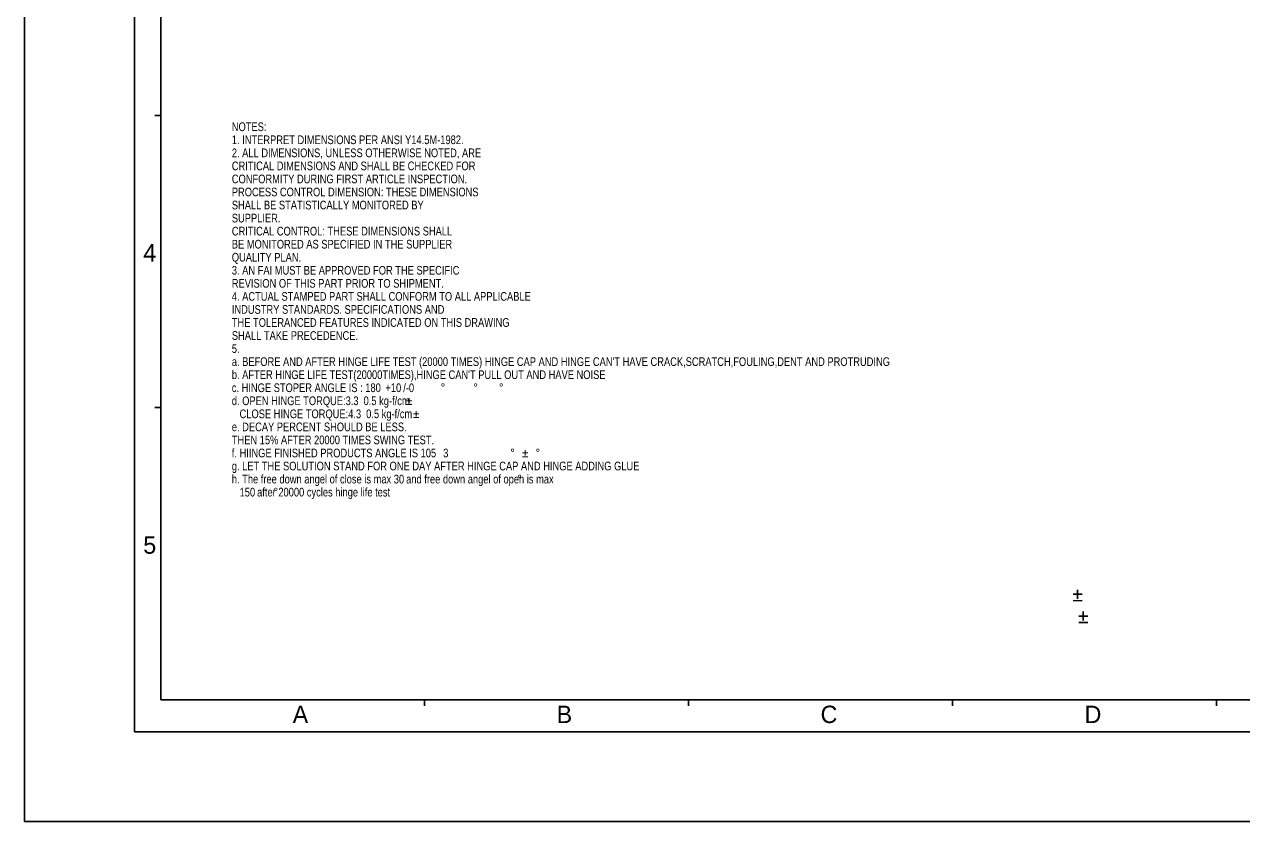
# Model space of a CAD drawing. Header units: millimetres. Extents: x 0 to 420, y 0 to 297.
# Drawn here: x 0 to 210, y 0 to 137.5 of the extents above; entities that cross this region are included whole.
import ezdxf

# ---------------------------------------------------------------- set-up
doc = ezdxf.new("R2010")
doc.units = ezdxf.units.MM
doc.header["$LTSCALE"] = 23.1
doc.layers.get('0').update_dxf_attribs({"linetype": 'CONTINUOUS'})
doc.layers.add('DETAIL', color=7, linetype='CONTINUOUS')
doc.styles.get("Standard").update_dxf_attribs({"font": 'txt', "width": 0.8})
doc.styles.add('TEXTSTYLE_2', font='txt')

msp = doc.modelspace()

# ---------------------------------------------------------------- linework, layer by layer
at = {"color": 7, "linetype": 'CONTINUOUS'}
for p, q in [((0, 0), (0, 297)), ((19, 15.5), (19, 281.5)), ((23.5, 276), (23.5, 21)), ((23.5, 121.8), (22.5, 121.8)), ((23.5, 71.4), (22.5, 71.4)), ((396, 21), (23.5, 21)), ((69, 21), (69, 20)), ((114.5, 21), (114.5, 20)), ((160, 21), (160, 20)), ((205.5, 21), (205.5, 20)), ((401, 15.5), (19, 15.5)), ((0, 0), (420, 0))]:
    msp.add_line(p, q, dxfattribs=at)
for points in [[(181.68, 40.03), (181.39, 39.35), (181.39, 40.03)], [(181.39, 39.35), (181.68, 40.03), (181.68, 39.35)], [(181.68, 39.35), (182.36, 39.35), (180.74, 39.06)], [(181.39, 39.35), (181.68, 39.35), (180.74, 39.06)], [(181.39, 39.35), (180.74, 39.06), (180.74, 39.35)], [(181.39, 39.06), (180.74, 39.06), (182.36, 39.35)], [(182.36, 38.24), (180.74, 37.97), (180.74, 38.24)], [(180.74, 37.97), (182.36, 38.24), (182.36, 37.97)], [(181.68, 39.06), (181.39, 39.06), (182.36, 39.35)], [(181.68, 39.06), (181.39, 38.41), (181.39, 39.06)], [(181.39, 38.41), (181.68, 39.06), (181.68, 38.41)], [(181.68, 39.06), (182.36, 39.35), (182.36, 39.06)], [(182.68, 36.28), (182.39, 35.6), (182.39, 36.28)], [(182.39, 35.6), (182.68, 36.28), (182.68, 35.6)], [(182.68, 35.6), (183.36, 35.6), (181.74, 35.31)], [(182.39, 35.6), (182.68, 35.6), (181.74, 35.31)], [(182.39, 35.6), (181.74, 35.31), (181.74, 35.6)], [(182.39, 35.31), (181.74, 35.31), (183.36, 35.6)], [(183.36, 34.49), (181.74, 34.22), (181.74, 34.49)], [(181.74, 34.22), (183.36, 34.49), (183.36, 34.22)], [(182.68, 35.31), (182.39, 35.31), (183.36, 35.6)], [(182.68, 35.31), (182.39, 34.66), (182.39, 35.31)], [(182.39, 34.66), (182.68, 35.31), (182.68, 34.66)], [(182.68, 35.31), (183.36, 35.6), (183.36, 35.31)]]:
    msp.add_solid(points, dxfattribs=at)
at = {"layer": 'DETAIL', "color": 7, "linetype": 'CONTINUOUS'}
for points in [[(72, 75.35), (71.88, 75.31), (71.89, 75.39)], [(71.88, 75.31), (72, 75.35), (71.99, 75.31)], [(71.99, 75.31), (71.89, 75.23), (71.88, 75.31)], [(72.07, 75.45), (72.04, 75.43), (71.89, 75.39)], [(72.07, 75.45), (71.89, 75.39), (71.92, 75.45)], [(72.04, 75.43), (72.01, 75.4), (71.89, 75.39)], [(71.89, 75.39), (72.01, 75.4), (72, 75.35)], [(71.99, 75.31), (72, 75.27), (71.89, 75.23)], [(71.89, 75.23), (72, 75.27), (72.01, 75.22)], [(72.01, 75.22), (71.92, 75.17), (71.89, 75.23)], [(72.16, 75.49), (71.92, 75.45), (71.96, 75.51)], [(72.16, 75.49), (72.12, 75.47), (71.92, 75.45)], [(71.92, 75.45), (72.12, 75.47), (72.07, 75.45)], [(72.01, 75.22), (72.04, 75.19), (71.92, 75.17)], [(71.92, 75.17), (72.04, 75.19), (72.07, 75.17)], [(72.07, 75.17), (71.96, 75.11), (71.92, 75.17)], [(72.3, 75.55), (71.96, 75.51), (72.02, 75.55)], [(71.96, 75.51), (72.3, 75.55), (72.36, 75.51)], [(71.96, 75.51), (72.36, 75.51), (72.16, 75.49)], [(72.07, 75.17), (72.12, 75.15), (71.96, 75.11)], [(71.96, 75.11), (72.2, 75.15), (72.4, 75.17)], [(71.96, 75.11), (72.4, 75.17), (72.36, 75.11)], [(72.16, 75.15), (72.2, 75.15), (71.96, 75.11)], [(72.12, 75.15), (72.16, 75.15), (71.96, 75.11)], [(72.36, 75.11), (72.02, 75.07), (71.96, 75.11)], [(72.23, 75.58), (72.02, 75.55), (72.08, 75.58)], [(72.02, 75.55), (72.23, 75.58), (72.3, 75.55)], [(72.02, 75.07), (72.36, 75.11), (72.29, 75.07)], [(72.29, 75.07), (72.08, 75.04), (72.02, 75.07)], [(72.08, 75.58), (72.16, 75.59), (72.23, 75.58)], [(72.16, 75.04), (72.08, 75.04), (72.29, 75.07)], [(72.2, 75.47), (72.16, 75.49), (72.36, 75.51)], [(72.16, 75.04), (72.29, 75.07), (72.23, 75.04)], [(72.24, 75.45), (72.2, 75.47), (72.36, 75.51)], [(72.4, 75.17), (72.2, 75.15), (72.24, 75.17)], [(72.24, 75.45), (72.36, 75.51), (72.4, 75.45)], [(72.4, 75.45), (72.28, 75.43), (72.24, 75.45)], [(72.24, 75.17), (72.28, 75.19), (72.42, 75.23)], [(72.24, 75.17), (72.42, 75.23), (72.4, 75.17)], [(72.3, 75.4), (72.28, 75.43), (72.4, 75.45)], [(72.28, 75.19), (72.3, 75.22), (72.42, 75.23)], [(72.3, 75.4), (72.4, 75.45), (72.42, 75.39)], [(72.42, 75.39), (72.32, 75.35), (72.3, 75.4)], [(72.42, 75.23), (72.3, 75.22), (72.32, 75.27)], [(72.32, 75.31), (72.32, 75.35), (72.42, 75.39)], [(72.32, 75.31), (72.42, 75.39), (72.43, 75.31)], [(72.43, 75.31), (72.32, 75.27), (72.32, 75.31)], [(72.32, 75.27), (72.43, 75.31), (72.42, 75.23)], [(77.62, 75.35), (77.5, 75.31), (77.51, 75.39)], [(77.5, 75.31), (77.62, 75.35), (77.61, 75.31)], [(77.61, 75.31), (77.51, 75.23), (77.5, 75.31)], [(77.7, 75.45), (77.66, 75.43), (77.51, 75.39)], [(77.7, 75.45), (77.51, 75.39), (77.54, 75.45)], [(77.66, 75.43), (77.63, 75.4), (77.51, 75.39)], [(77.51, 75.39), (77.63, 75.4), (77.62, 75.35)], [(77.61, 75.31), (77.62, 75.27), (77.51, 75.23)], [(77.51, 75.23), (77.62, 75.27), (77.63, 75.22)], [(77.63, 75.22), (77.54, 75.17), (77.51, 75.23)], [(77.78, 75.49), (77.54, 75.45), (77.59, 75.51)], [(77.78, 75.49), (77.74, 75.47), (77.54, 75.45)], [(77.54, 75.45), (77.74, 75.47), (77.7, 75.45)], [(77.63, 75.22), (77.66, 75.19), (77.54, 75.17)], [(77.54, 75.17), (77.66, 75.19), (77.7, 75.17)], [(77.7, 75.17), (77.59, 75.11), (77.54, 75.17)], [(77.93, 75.55), (77.59, 75.51), (77.64, 75.55)], [(77.59, 75.51), (77.93, 75.55), (77.98, 75.51)], [(77.59, 75.51), (77.98, 75.51), (77.78, 75.49)], [(77.7, 75.17), (77.74, 75.15), (77.59, 75.11)], [(77.59, 75.11), (77.83, 75.15), (78.03, 75.17)], [(77.59, 75.11), (78.03, 75.17), (77.98, 75.11)], [(77.78, 75.15), (77.83, 75.15), (77.59, 75.11)], [(77.74, 75.15), (77.78, 75.15), (77.59, 75.11)], [(77.98, 75.11), (77.64, 75.07), (77.59, 75.11)], [(77.85, 75.58), (77.64, 75.55), (77.71, 75.58)], [(77.64, 75.55), (77.85, 75.58), (77.93, 75.55)], [(77.64, 75.07), (77.98, 75.11), (77.92, 75.07)], [(77.92, 75.07), (77.71, 75.04), (77.64, 75.07)], [(77.71, 75.58), (77.78, 75.59), (77.85, 75.58)], [(77.78, 75.04), (77.71, 75.04), (77.92, 75.07)], [(77.83, 75.47), (77.78, 75.49), (77.98, 75.51)], [(77.78, 75.04), (77.92, 75.07), (77.85, 75.04)], [(77.86, 75.45), (77.83, 75.47), (77.98, 75.51)], [(78.03, 75.17), (77.83, 75.15), (77.86, 75.17)], [(77.86, 75.45), (77.98, 75.51), (78.03, 75.45)], [(78.03, 75.45), (77.91, 75.43), (77.86, 75.45)], [(77.86, 75.17), (77.91, 75.19), (78.05, 75.23)], [(77.86, 75.17), (78.05, 75.23), (78.03, 75.17)], [(77.93, 75.4), (77.91, 75.43), (78.03, 75.45)], [(77.91, 75.19), (77.93, 75.22), (78.05, 75.23)], [(77.93, 75.4), (78.03, 75.45), (78.05, 75.39)], [(78.05, 75.39), (77.95, 75.35), (77.93, 75.4)], [(78.05, 75.23), (77.93, 75.22), (77.95, 75.27)], [(77.95, 75.31), (77.95, 75.35), (78.05, 75.39)], [(77.95, 75.31), (78.05, 75.39), (78.06, 75.31)], [(78.06, 75.31), (77.95, 75.27), (77.95, 75.31)], [(77.95, 75.27), (78.06, 75.31), (78.05, 75.23)], [(82.04, 75.35), (81.92, 75.31), (81.94, 75.39)], [(81.92, 75.31), (82.04, 75.35), (82.03, 75.31)], [(82.03, 75.31), (81.94, 75.23), (81.92, 75.31)], [(82.12, 75.45), (82.09, 75.43), (81.94, 75.39)], [(82.12, 75.45), (81.94, 75.39), (81.97, 75.45)], [(82.09, 75.43), (82.06, 75.4), (81.94, 75.39)], [(81.94, 75.39), (82.06, 75.4), (82.04, 75.35)], [(82.03, 75.31), (82.04, 75.27), (81.94, 75.23)], [(81.94, 75.23), (82.04, 75.27), (82.06, 75.22)], [(82.06, 75.22), (81.97, 75.17), (81.94, 75.23)], [(82.21, 75.49), (81.97, 75.45), (82.01, 75.51)], [(82.21, 75.49), (82.17, 75.47), (81.97, 75.45)], [(81.97, 75.45), (82.17, 75.47), (82.12, 75.45)], [(82.06, 75.22), (82.09, 75.19), (81.97, 75.17)], [(81.97, 75.17), (82.09, 75.19), (82.12, 75.17)], [(82.12, 75.17), (82.01, 75.11), (81.97, 75.17)], [(82.35, 75.55), (82.01, 75.51), (82.07, 75.55)], [(82.01, 75.51), (82.35, 75.55), (82.41, 75.51)], [(82.01, 75.51), (82.41, 75.51), (82.21, 75.49)], [(82.12, 75.17), (82.17, 75.15), (82.01, 75.11)], [(82.01, 75.11), (82.25, 75.15), (82.45, 75.17)], [(82.01, 75.11), (82.45, 75.17), (82.41, 75.11)], [(82.21, 75.15), (82.25, 75.15), (82.01, 75.11)], [(82.17, 75.15), (82.21, 75.15), (82.01, 75.11)], [(82.41, 75.11), (82.07, 75.07), (82.01, 75.11)], [(82.27, 75.58), (82.07, 75.55), (82.13, 75.58)], [(82.07, 75.55), (82.27, 75.58), (82.35, 75.55)], [(82.07, 75.07), (82.41, 75.11), (82.34, 75.07)], [(82.34, 75.07), (82.13, 75.04), (82.07, 75.07)], [(82.13, 75.58), (82.21, 75.59), (82.27, 75.58)], [(82.21, 75.04), (82.13, 75.04), (82.34, 75.07)], [(82.25, 75.47), (82.21, 75.49), (82.41, 75.51)], [(82.21, 75.04), (82.34, 75.07), (82.27, 75.04)], [(82.29, 75.45), (82.25, 75.47), (82.41, 75.51)], [(82.45, 75.17), (82.25, 75.15), (82.29, 75.17)], [(82.29, 75.45), (82.41, 75.51), (82.45, 75.45)], [(82.45, 75.45), (82.33, 75.43), (82.29, 75.45)], [(82.29, 75.17), (82.33, 75.19), (82.47, 75.23)], [(82.29, 75.17), (82.47, 75.23), (82.45, 75.17)], [(82.35, 75.4), (82.33, 75.43), (82.45, 75.45)], [(82.33, 75.19), (82.35, 75.22), (82.47, 75.23)], [(82.35, 75.4), (82.45, 75.45), (82.47, 75.39)], [(82.47, 75.39), (82.37, 75.35), (82.35, 75.4)], [(82.47, 75.23), (82.35, 75.22), (82.37, 75.27)], [(82.37, 75.31), (82.37, 75.35), (82.47, 75.39)], [(82.37, 75.31), (82.47, 75.39), (82.48, 75.31)], [(82.48, 75.31), (82.37, 75.27), (82.37, 75.31)], [(82.37, 75.27), (82.48, 75.31), (82.47, 75.23)], [(66.4, 72.68), (66.81, 72.68), (65.83, 72.5)], [(66.23, 72.68), (66.4, 72.68), (65.83, 72.5)], [(66.23, 72.68), (65.83, 72.5), (65.83, 72.68)], [(66.23, 72.5), (65.83, 72.5), (66.81, 72.68)], [(66.81, 72.01), (65.83, 71.84), (65.83, 72.01)], [(65.83, 71.84), (66.81, 72.01), (66.81, 71.84)], [(66.4, 73.08), (66.23, 72.68), (66.23, 73.08)], [(66.23, 72.68), (66.4, 73.08), (66.4, 72.68)], [(66.4, 72.5), (66.23, 72.5), (66.81, 72.68)], [(66.4, 72.5), (66.23, 72.11), (66.23, 72.5)], [(66.23, 72.11), (66.4, 72.5), (66.4, 72.11)], [(66.4, 72.5), (66.81, 72.68), (66.81, 72.5)], [(67.6, 70.43), (68.01, 70.43), (67.03, 70.25)], [(67.43, 70.43), (67.6, 70.43), (67.03, 70.25)], [(67.43, 70.43), (67.03, 70.25), (67.03, 70.43)], [(67.43, 70.25), (67.03, 70.25), (68.01, 70.43)], [(68.01, 69.76), (67.03, 69.59), (67.03, 69.76)], [(67.03, 69.59), (68.01, 69.76), (68.01, 69.59)], [(67.6, 70.83), (67.43, 70.43), (67.43, 70.83)], [(67.43, 70.43), (67.6, 70.83), (67.6, 70.43)], [(67.6, 70.25), (67.43, 70.25), (68.01, 70.43)], [(67.6, 70.25), (67.43, 69.86), (67.43, 70.25)], [(67.43, 69.86), (67.6, 70.25), (67.6, 69.86)], [(67.6, 70.25), (68.01, 70.43), (68.01, 70.25)], [(84, 64.1), (83.88, 64.06), (83.89, 64.14)], [(83.88, 64.06), (84, 64.1), (83.99, 64.06)], [(83.99, 64.06), (83.89, 63.98), (83.88, 64.06)], [(84.07, 64.2), (84.04, 64.18), (83.89, 64.14)], [(84.07, 64.2), (83.89, 64.14), (83.92, 64.2)], [(84.04, 64.18), (84.01, 64.15), (83.89, 64.14)], [(83.89, 64.14), (84.01, 64.15), (84, 64.1)], [(83.99, 64.06), (84, 64.02), (83.89, 63.98)], [(83.89, 63.98), (84, 64.02), (84.01, 63.97)], [(84.01, 63.97), (83.92, 63.92), (83.89, 63.98)], [(84.16, 64.24), (83.92, 64.2), (83.96, 64.26)], [(84.16, 64.24), (84.12, 64.22), (83.92, 64.2)], [(83.92, 64.2), (84.12, 64.22), (84.07, 64.2)], [(84.01, 63.97), (84.04, 63.94), (83.92, 63.92)], [(83.92, 63.92), (84.04, 63.94), (84.07, 63.92)], [(84.07, 63.92), (83.96, 63.86), (83.92, 63.92)], [(84.3, 64.3), (83.96, 64.26), (84.02, 64.3)], [(83.96, 64.26), (84.3, 64.3), (84.36, 64.26)], [(83.96, 64.26), (84.36, 64.26), (84.16, 64.24)], [(84.07, 63.92), (84.12, 63.9), (83.96, 63.86)], [(83.96, 63.86), (84.2, 63.9), (84.4, 63.92)], [(83.96, 63.86), (84.4, 63.92), (84.36, 63.86)], [(84.16, 63.9), (84.2, 63.9), (83.96, 63.86)], [(84.12, 63.9), (84.16, 63.9), (83.96, 63.86)], [(84.36, 63.86), (84.02, 63.82), (83.96, 63.86)], [(84.23, 64.33), (84.02, 64.3), (84.08, 64.33)], [(84.02, 64.3), (84.23, 64.33), (84.3, 64.3)], [(84.02, 63.82), (84.36, 63.86), (84.29, 63.82)], [(84.29, 63.82), (84.08, 63.79), (84.02, 63.82)], [(84.08, 64.33), (84.16, 64.34), (84.23, 64.33)], [(84.16, 63.79), (84.08, 63.79), (84.29, 63.82)], [(84.2, 64.22), (84.16, 64.24), (84.36, 64.26)], [(84.16, 63.79), (84.29, 63.82), (84.23, 63.79)], [(84.24, 64.2), (84.2, 64.22), (84.36, 64.26)], [(84.4, 63.92), (84.2, 63.9), (84.24, 63.92)], [(84.24, 64.2), (84.36, 64.26), (84.4, 64.2)], [(84.4, 64.2), (84.28, 64.18), (84.24, 64.2)], [(84.24, 63.92), (84.28, 63.94), (84.42, 63.98)], [(84.24, 63.92), (84.42, 63.98), (84.4, 63.92)], [(84.3, 64.15), (84.28, 64.18), (84.4, 64.2)], [(84.28, 63.94), (84.3, 63.97), (84.42, 63.98)], [(84.3, 64.15), (84.4, 64.2), (84.42, 64.14)], [(84.42, 64.14), (84.32, 64.1), (84.3, 64.15)], [(84.42, 63.98), (84.3, 63.97), (84.32, 64.02)], [(84.32, 64.06), (84.32, 64.1), (84.42, 64.14)], [(84.32, 64.06), (84.42, 64.14), (84.43, 64.06)], [(84.43, 64.06), (84.32, 64.02), (84.32, 64.06)], [(84.32, 64.02), (84.43, 64.06), (84.42, 63.98)], [(86.43, 63.68), (86.83, 63.68), (85.86, 63.5)], [(86.25, 63.68), (86.43, 63.68), (85.86, 63.5)], [(86.25, 63.68), (85.86, 63.5), (85.86, 63.68)], [(86.25, 63.5), (85.86, 63.5), (86.83, 63.68)], [(86.83, 63.01), (85.86, 62.84), (85.86, 63.01)], [(85.86, 62.84), (86.83, 63.01), (86.83, 62.84)], [(86.43, 64.08), (86.25, 63.68), (86.25, 64.08)], [(86.25, 63.68), (86.43, 64.08), (86.43, 63.68)], [(86.43, 63.5), (86.25, 63.5), (86.83, 63.68)], [(86.43, 63.5), (86.25, 63.11), (86.25, 63.5)], [(86.25, 63.11), (86.43, 63.5), (86.43, 63.11)], [(86.43, 63.5), (86.83, 63.68), (86.83, 63.5)], [(88.35, 64.1), (88.23, 64.06), (88.24, 64.14)], [(88.23, 64.06), (88.35, 64.1), (88.34, 64.06)], [(88.34, 64.06), (88.24, 63.98), (88.23, 64.06)], [(88.43, 64.2), (88.4, 64.18), (88.24, 64.14)], [(88.43, 64.2), (88.24, 64.14), (88.28, 64.2)], [(88.4, 64.18), (88.36, 64.15), (88.24, 64.14)], [(88.24, 64.14), (88.36, 64.15), (88.35, 64.1)], [(88.34, 64.06), (88.35, 64.02), (88.24, 63.98)], [(88.24, 63.98), (88.35, 64.02), (88.36, 63.97)], [(88.36, 63.97), (88.28, 63.92), (88.24, 63.98)], [(88.52, 64.24), (88.28, 64.2), (88.32, 64.26)], [(88.52, 64.24), (88.47, 64.22), (88.28, 64.2)], [(88.28, 64.2), (88.47, 64.22), (88.43, 64.2)], [(88.36, 63.97), (88.4, 63.94), (88.28, 63.92)], [(88.28, 63.92), (88.4, 63.94), (88.43, 63.92)], [(88.43, 63.92), (88.32, 63.86), (88.28, 63.92)], [(88.66, 64.3), (88.32, 64.26), (88.37, 64.3)], [(88.32, 64.26), (88.66, 64.3), (88.71, 64.26)], [(88.32, 64.26), (88.71, 64.26), (88.52, 64.24)], [(88.43, 63.92), (88.47, 63.9), (88.32, 63.86)], [(88.32, 63.86), (88.56, 63.9), (88.76, 63.92)], [(88.32, 63.86), (88.76, 63.92), (88.71, 63.86)], [(88.52, 63.9), (88.56, 63.9), (88.32, 63.86)], [(88.47, 63.9), (88.52, 63.9), (88.32, 63.86)], [(88.71, 63.86), (88.37, 63.82), (88.32, 63.86)], [(88.58, 64.33), (88.37, 64.3), (88.44, 64.33)], [(88.37, 64.3), (88.58, 64.33), (88.66, 64.3)], [(88.37, 63.82), (88.71, 63.86), (88.65, 63.82)], [(88.65, 63.82), (88.44, 63.79), (88.37, 63.82)], [(88.44, 64.33), (88.52, 64.34), (88.58, 64.33)], [(88.52, 63.79), (88.44, 63.79), (88.65, 63.82)], [(88.56, 64.22), (88.52, 64.24), (88.71, 64.26)], [(88.52, 63.79), (88.65, 63.82), (88.58, 63.79)], [(88.59, 64.2), (88.56, 64.22), (88.71, 64.26)], [(88.76, 63.92), (88.56, 63.9), (88.59, 63.92)], [(88.59, 64.2), (88.71, 64.26), (88.76, 64.2)], [(88.76, 64.2), (88.64, 64.18), (88.59, 64.2)], [(88.59, 63.92), (88.64, 63.94), (88.78, 63.98)], [(88.59, 63.92), (88.78, 63.98), (88.76, 63.92)], [(88.66, 64.15), (88.64, 64.18), (88.76, 64.2)], [(88.64, 63.94), (88.66, 63.97), (88.78, 63.98)], [(88.66, 64.15), (88.76, 64.2), (88.78, 64.14)], [(88.78, 64.14), (88.68, 64.1), (88.66, 64.15)], [(88.78, 63.98), (88.66, 63.97), (88.68, 64.02)], [(88.68, 64.06), (88.68, 64.1), (88.78, 64.14)], [(88.68, 64.06), (88.78, 64.14), (88.79, 64.06)], [(88.79, 64.06), (88.68, 64.02), (88.68, 64.06)], [(88.68, 64.02), (88.79, 64.06), (88.78, 63.98)], [(85.2, 59.6), (85.08, 59.56), (85.09, 59.64)], [(85.08, 59.56), (85.2, 59.6), (85.19, 59.56)], [(85.19, 59.56), (85.09, 59.48), (85.08, 59.56)], [(85.27, 59.7), (85.24, 59.68), (85.09, 59.64)], [(85.27, 59.7), (85.09, 59.64), (85.12, 59.7)], [(85.24, 59.68), (85.21, 59.65), (85.09, 59.64)], [(85.09, 59.64), (85.21, 59.65), (85.2, 59.6)], [(85.19, 59.56), (85.2, 59.52), (85.09, 59.48)], [(85.09, 59.48), (85.2, 59.52), (85.21, 59.47)], [(85.21, 59.47), (85.12, 59.42), (85.09, 59.48)], [(85.36, 59.74), (85.12, 59.7), (85.16, 59.76)], [(85.36, 59.74), (85.32, 59.72), (85.12, 59.7)], [(85.12, 59.7), (85.32, 59.72), (85.27, 59.7)], [(85.21, 59.47), (85.24, 59.44), (85.12, 59.42)], [(85.12, 59.42), (85.24, 59.44), (85.27, 59.42)], [(85.27, 59.42), (85.16, 59.36), (85.12, 59.42)], [(85.5, 59.8), (85.16, 59.76), (85.22, 59.8)], [(85.16, 59.76), (85.5, 59.8), (85.56, 59.76)], [(85.16, 59.76), (85.56, 59.76), (85.36, 59.74)], [(85.27, 59.42), (85.32, 59.4), (85.16, 59.36)], [(85.16, 59.36), (85.4, 59.4), (85.6, 59.42)], [(85.16, 59.36), (85.6, 59.42), (85.56, 59.36)], [(85.36, 59.4), (85.4, 59.4), (85.16, 59.36)], [(85.32, 59.4), (85.36, 59.4), (85.16, 59.36)], [(85.56, 59.36), (85.22, 59.32), (85.16, 59.36)], [(85.43, 59.83), (85.22, 59.8), (85.28, 59.83)], [(85.22, 59.8), (85.43, 59.83), (85.5, 59.8)], [(85.22, 59.32), (85.56, 59.36), (85.49, 59.32)], [(85.49, 59.32), (85.28, 59.29), (85.22, 59.32)], [(85.28, 59.83), (85.36, 59.84), (85.43, 59.83)], [(85.36, 59.29), (85.28, 59.29), (85.49, 59.32)], [(85.4, 59.72), (85.36, 59.74), (85.56, 59.76)], [(85.36, 59.29), (85.49, 59.32), (85.43, 59.29)], [(85.44, 59.7), (85.4, 59.72), (85.56, 59.76)], [(85.6, 59.42), (85.4, 59.4), (85.44, 59.42)], [(85.44, 59.7), (85.56, 59.76), (85.6, 59.7)], [(85.6, 59.7), (85.48, 59.68), (85.44, 59.7)], [(85.44, 59.42), (85.48, 59.44), (85.62, 59.48)], [(85.44, 59.42), (85.62, 59.48), (85.6, 59.42)], [(85.5, 59.65), (85.48, 59.68), (85.6, 59.7)], [(85.48, 59.44), (85.5, 59.47), (85.62, 59.48)], [(85.5, 59.65), (85.6, 59.7), (85.62, 59.64)], [(85.62, 59.64), (85.52, 59.6), (85.5, 59.65)], [(85.62, 59.48), (85.5, 59.47), (85.52, 59.52)], [(85.52, 59.56), (85.52, 59.6), (85.62, 59.64)], [(85.52, 59.56), (85.62, 59.64), (85.63, 59.56)], [(85.63, 59.56), (85.52, 59.52), (85.52, 59.56)], [(85.52, 59.52), (85.63, 59.56), (85.62, 59.48)], [(43.2, 57.35), (43.08, 57.31), (43.09, 57.39)], [(43.08, 57.31), (43.2, 57.35), (43.19, 57.31)], [(43.19, 57.31), (43.09, 57.23), (43.08, 57.31)], [(43.27, 57.45), (43.24, 57.43), (43.09, 57.39)], [(43.27, 57.45), (43.09, 57.39), (43.12, 57.45)], [(43.24, 57.43), (43.21, 57.4), (43.09, 57.39)], [(43.09, 57.39), (43.21, 57.4), (43.2, 57.35)], [(43.19, 57.31), (43.2, 57.27), (43.09, 57.23)], [(43.09, 57.23), (43.2, 57.27), (43.21, 57.22)], [(43.21, 57.22), (43.12, 57.17), (43.09, 57.23)], [(43.36, 57.49), (43.12, 57.45), (43.16, 57.51)], [(43.36, 57.49), (43.32, 57.47), (43.12, 57.45)], [(43.12, 57.45), (43.32, 57.47), (43.27, 57.45)], [(43.21, 57.22), (43.24, 57.19), (43.12, 57.17)], [(43.12, 57.17), (43.24, 57.19), (43.27, 57.17)], [(43.27, 57.17), (43.16, 57.11), (43.12, 57.17)], [(43.5, 57.55), (43.16, 57.51), (43.22, 57.55)], [(43.16, 57.51), (43.5, 57.55), (43.56, 57.51)], [(43.16, 57.51), (43.56, 57.51), (43.36, 57.49)], [(43.27, 57.17), (43.32, 57.15), (43.16, 57.11)], [(43.16, 57.11), (43.4, 57.15), (43.6, 57.17)], [(43.16, 57.11), (43.6, 57.17), (43.56, 57.11)], [(43.36, 57.15), (43.4, 57.15), (43.16, 57.11)], [(43.32, 57.15), (43.36, 57.15), (43.16, 57.11)], [(43.56, 57.11), (43.22, 57.07), (43.16, 57.11)], [(43.43, 57.58), (43.22, 57.55), (43.28, 57.58)], [(43.22, 57.55), (43.43, 57.58), (43.5, 57.55)], [(43.22, 57.07), (43.56, 57.11), (43.49, 57.07)], [(43.49, 57.07), (43.28, 57.04), (43.22, 57.07)], [(43.28, 57.58), (43.36, 57.59), (43.43, 57.58)], [(43.36, 57.04), (43.28, 57.04), (43.49, 57.07)], [(43.4, 57.47), (43.36, 57.49), (43.56, 57.51)], [(43.36, 57.04), (43.49, 57.07), (43.43, 57.04)], [(43.44, 57.45), (43.4, 57.47), (43.56, 57.51)], [(43.6, 57.17), (43.4, 57.15), (43.44, 57.17)], [(43.44, 57.45), (43.56, 57.51), (43.6, 57.45)], [(43.6, 57.45), (43.48, 57.43), (43.44, 57.45)], [(43.44, 57.17), (43.48, 57.19), (43.62, 57.23)], [(43.44, 57.17), (43.62, 57.23), (43.6, 57.17)], [(43.5, 57.4), (43.48, 57.43), (43.6, 57.45)], [(43.48, 57.19), (43.5, 57.22), (43.62, 57.23)], [(43.5, 57.4), (43.6, 57.45), (43.62, 57.39)], [(43.62, 57.39), (43.52, 57.35), (43.5, 57.4)], [(43.62, 57.23), (43.5, 57.22), (43.52, 57.27)], [(43.52, 57.31), (43.52, 57.35), (43.62, 57.39)], [(43.52, 57.31), (43.62, 57.39), (43.63, 57.31)], [(43.63, 57.31), (43.52, 57.27), (43.52, 57.31)], [(43.52, 57.27), (43.63, 57.31), (43.62, 57.23)]]:
    msp.add_solid(points, dxfattribs=at)

# ---------------------------------------------------------------- texts
at = {"color": 7, "linetype": 'CONTINUOUS', "char_height": 3, "width": 3, "attachment_point": 1, "line_spacing_factor": 0.9, "style": 'TEXTSTYLE_2'}
for s, insert in [('4', (20.5, 99.6)), ('5', (20.5, 49.2)), ('A', (46.25, 20)), ('B', (91.75, 20)), ('C', (137.25, 20)), ('D', (182.75, 20))]:
    msp.add_mtext(s, dxfattribs=dict(at, insert=insert))
at = {"layer": 'DETAIL', "color": 7, "linetype": 'CONTINUOUS', "insert": (35.76, 120.59), "char_height": 1.5, "width": 219.6, "attachment_point": 1, "line_spacing_factor": 0.9}
msp.add_mtext("NOTES:\\P1. INTERPRET DIMENSIONS PER ANSI Y14.5M-1982.\\P2. ALL DIMENSIONS, UNLESS OTHERWISE NOTED, ARE\\PCRITICAL DIMENSIONS AND SHALL BE CHECKED FOR\\PCONFORMITY DURING FIRST ARTICLE INSPECTION.\\PPROCESS CONTROL DIMENSION: THESE DIMENSIONS\\PSHALL BE STATISTICALLY MONITORED BY\\PSUPPLIER.\\PCRITICAL CONTROL: THESE DIMENSIONS SHALL\\PBE MONITORED AS SPECIFIED IN THE SUPPLIER\\PQUALITY PLAN.\\P3. AN FAI MUST BE APPROVED FOR THE SPECIFIC\\PREVISION OF THIS PART PRIOR TO SHIPMENT.\\P4. ACTUAL STAMPED PART SHALL CONFORM TO ALL APPLICABLE\\PINDUSTRY STANDARDS. SPECIFICATIONS AND\\PTHE TOLERANCED FEATURES INDICATED ON THIS DRAWING\\PSHALL TAKE PRECEDENCE.\\P5.\\Pa. BEFORE AND AFTER HINGE LIFE TEST (20000 TIMES) HINGE CAP AND HINGE CAN'T HAVE CRACK,SCRATCH,FOULING,DENT AND PROTRUDING\\Pb. AFTER HINGE LIFE TEST(20000TIMES),HINGE CAN'T PULL OUT AND HAVE NOISE\\Pc. HINGE STOPER ANGLE IS : 180{\\ftxt;\\W0.0001;\\H0.0001;\\~}{\\ftxt;\\W0.5494505495;\\H1.5; }{\\ftxt;\\W0.0001;\\H0.0001;\\~} +10{\\ftxt;\\W0.0001;\\H0.0001;\\~}{\\ftxt;\\W0.5494505495;\\H1.5; }{\\ftxt;\\W0.0001;\\H0.0001;\\~}/-0{\\ftxt;\\W0.0001;\\H0.0001;\\~}{\\ftxt;\\W0.5494505495;\\H1.5; }{\\ftxt;\\W0.0001;\\H0.0001;\\~}\\Pd. OPEN HINGE TORQUE:3.3 {\\ftxt;\\W0.0001;\\H0.0001;\\~}{\\ftxt;\\W0.7545787546;\\H1.5; }{\\ftxt;\\W0.0001;\\H0.0001;\\~}0.5 kg-f/cm.\\P   CLOSE HINGE TORQUE:4.3 {\\ftxt;\\W0.0001;\\H0.0001;\\~}{\\ftxt;\\W0.7545787546;\\H1.5; }{\\ftxt;\\W0.0001;\\H0.0001;\\~}0.5 kg-f/cm \\Pe. DECAY PERCENT SHOULD BE LESS.\\PTHEN 15% AFTER 20000 TIMES SWING TEST.\\Pf. HIINGE FINISHED PRODUCTS ANGLE IS 105{\\ftxt;\\W0.0001;\\H0.0001;\\~}{\\ftxt;\\W0.5494505495;\\H1.5; }{\\ftxt;\\W0.0001;\\H0.0001;\\~} {\\ftxt;\\W0.0001;\\H0.0001;\\~}{\\ftxt;\\W0.7545787546;\\H1.5; }{\\ftxt;\\W0.0001;\\H0.0001;\\~}3{\\ftxt;\\W0.0001;\\H0.0001;\\~}{\\ftxt;\\W0.5494505495;\\H1.5; }{\\ftxt;\\W0.0001;\\H0.0001;\\~} \\Pg. LET THE SOLUTION STAND FOR ONE DAY AFTER HINGE CAP AND HINGE ADDING GLUE\\Ph. The free down angel of close is max 30{\\ftxt;\\W0.0001;\\H0.0001;\\~}{\\ftxt;\\W0.5494505495;\\H1.5; }{\\ftxt;\\W0.0001;\\H0.0001;\\~}and free down angel of open is max \\P   150{\\ftxt;\\W0.0001;\\H0.0001;\\~}{\\ftxt;\\W0.5494505495;\\H1.5; }{\\ftxt;\\W0.0001;\\H0.0001;\\~}after 20000 cycles hinge life test", dxfattribs=at)

doc.saveas('drawing.dxf')
